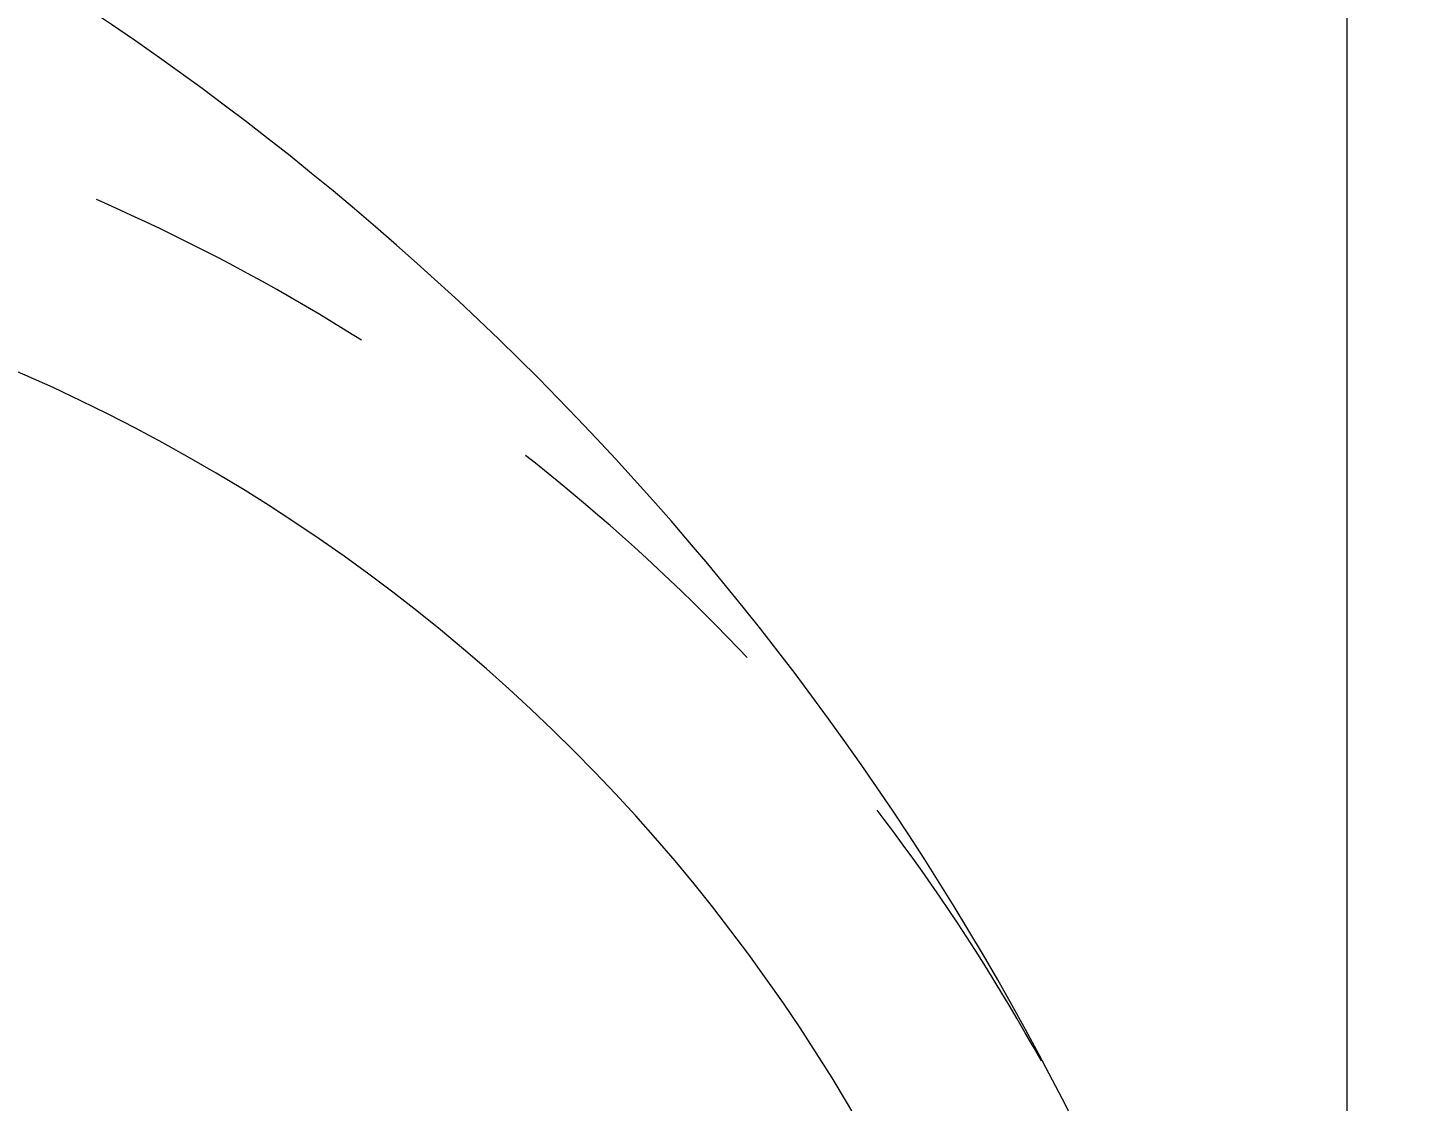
# Model space of a CAD drawing. Header units: centimetres. Extents: x 1976 to 8269, y 9888 to 14030.
# Drawn here: x 6300.7 to 6519.8, y 11181.9 to 11352 of the extents above; entities that cross this region are included whole.
import ezdxf

# ---------------------------------------------------------------- set-up
doc = ezdxf.new("R2010")
doc.units = ezdxf.units.CM
doc.header["$LTSCALE"] = 200
doc.linetypes.add('Overhead', pattern=[0.396875, 0.238125, -0.15875])
for name, color, linetype, lineweight in [('A-ANNO-DIMS', 211, 'Continuous', 9), ('A-ANNO-DIMS-100', 211, 'Continuous', 9), ('A-DETL-THIN', 151, 'Continuous', 9), ('A-FLOR-OVHD', 1, 'Overhead', 9), ('A-WALL', 113, 'Continuous', 9)]:
    doc.layers.add(name, color=color, linetype=linetype, lineweight=lineweight)
doc.styles.add('Swis721 LtCn BT_2', font='swisscl.ttf', dxfattribs={"width": 0.8, "height": 17.639445})
doc.dimstyles.new('IUAS_DIMENSION_INSIDE_100', dxfattribs={"dimscale": 30.48, "dimtxt": 18, "dimasz": 0.328084, "dimexe": 0.328084, "dimexo": 0.0625, "dimgap": 0, "dimtad": 1, "dimdec": 0, "dimdsep": 46, "dimtxsty": 'Swis721 LtCn BT_2', "dimblk1": 'OBLIQUE', "dimblk2": 'OBLIQUE', "dimsah": 1, "dimcen": 0.09, "dimdle": 0.328084, "dimazin": 0, "dimtfac": 1, "dimtdec": 4, "dimtix": 1, "dimtmove": 0, "dimatfit": 3, "dimfxl": 0.656168, "dimfxlon": 1, "dimtvp": 1, "dimtolj": 1, "dimtzin": 0, "dimarcsym": 2})

# ---------------------------------------------------------------- blocks, each defined once
blk = doc.blocks.new('DIMBLOCK20-B')
at = {"layer": 'A-ANNO-DIMS-100', "transparency": 16777216}
for p, q in [((6509.84, 11565), (6504.84, 11570)), ((6489.84, 11565), (6519.84, 11565)), ((6509.84, 11565), (6489.84, 11565)), ((6509.84, 10750), (6509.84, 11565)), ((6509.84, 11565), (6514.84, 11560)), ((6509.84, 10750), (6504.84, 10755)), ((6489.84, 10750), (6519.84, 10750)), ((6509.84, 10750), (6489.84, 10750)), ((6509.84, 10750), (6514.84, 10745))]:
    blk.add_line(p, q, dxfattribs=at)
at = {"layer": 'A-ANNO-DIMS-100', "color": 0, "transparency": 16777216, "insert": (6486.48, 11143.79), "char_height": 17.639, "width": 32.9143, "attachment_point": 1, "rotation": 90, "line_spacing_factor": 0.971848, "style": 'Swis721 LtCn BT_2'}
blk.add_mtext('815', dxfattribs=at)
blk = doc.blocks.new('_Oblique')
at = {"color": 0, "linetype": 'ByBlock', "lineweight": -2}
blk.add_line((-0.5, -0.5), (0.5, 0.5), dxfattribs=at)

msp = doc.modelspace()

# ---------------------------------------------------------------- linework, layer by layer
at = {"layer": 'A-DETL-THIN'}
for start, end in [(0, 122.7361), (126.4017, 0)]:
    msp.add_arc((6185.52, 11036.09), 285, start, end, dxfattribs=at)
at = {"layer": 'A-FLOR-OVHD'}
for start, end in [(0, 119.2813), (122.4561, 0)]:
    msp.add_arc((6185.52, 11036.09), 315, start, end, dxfattribs=at)
at = {"layer": 'A-WALL'}
msp.add_arc((6055.52, 10972), 460, 21.9237, 92.9908, dxfattribs=at)

# ---------------------------------------------------------------- dimensions: what is measured, and where the dimension line sits
at = {"layer": 'A-ANNO-DIMS'}
dim = msp.add_linear_dim(base=(6509.84, 11565), p1=(6489.84, 10750), p2=(6489.84, 11565), angle=90, dimstyle='IUAS_DIMENSION_INSIDE_100', override={"dimpost": '<>', "dimfxl": 815}, dxfattribs=at)
dim.commit()
dim.dimension.update_dxf_attribs({"geometry": 'DIMBLOCK20-B', "text_midpoint": (6500.8, 11157.5)})

doc.saveas('drawing.dxf')
